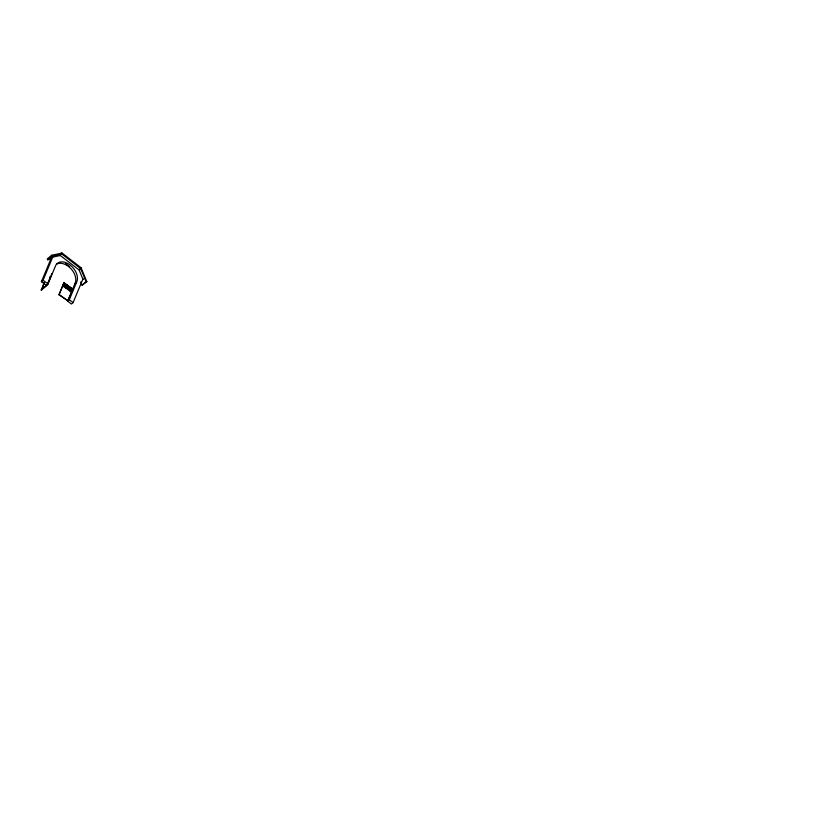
<?xml version="1.0" encoding="UTF-8"?>
<svg xmlns="http://www.w3.org/2000/svg" width="813" height="813" viewBox="0 0 813 813"><rect width="100%" height="100%" fill="white"/><g stroke="black" fill="none" stroke-linecap="round" stroke-linejoin="round"><path stroke-width="1.22" d="M59.003 294.804L63.932 282.792L72.977 289.215L68.109 300.912L59.003 294.804L63.881 282.924M62.926 285.414L63.058 286.074L64.207 283.158M63.932 282.792L72.672 289.621L68.363 299.967M63.058 286.074L62.865 285.373M63.312 286.257L64.461 283.341L63.902 285.637M63.648 285.454L64.461 283.341M63.566 286.43L64.725 283.524M63.821 286.613L64.979 283.707M64.329 286.979L65.497 284.083M66.016 284.448L65.091 287.517L66.28 284.631M65.345 287.7L66.534 284.814M65.853 288.056L67.052 285.18L66.117 288.239M67.052 285.18L67.113 285.841L67.316 285.363M46.382 285.353L41.433 281.674L51.046 258.575L48.434 259.144M41.433 281.674L43.069 280.261L52.682 257.162L50.294 259.225L47.682 259.794L47.276 258.991L51.595 255.262L62.083 253.077L81.036 267.731L86.839 281.664L82.032 285.211L80.711 281.908M51.88 273.483L47.5 284.875L41.382 290.15L44.359 282.111M41.382 290.15L44.176 283.442M47.682 283.554L50.477 276.837L49.928 276.745M41.097 289.946L48.018 283.94L55.254 266.552A13.679 9.136 49.2 0 1 69.888 264.855A13.679 9.136 49.2 0 1 76.524 282.365L69.288 299.763L67.652 301.176L71.463 304.011L73.099 302.599L82.875 279.123L79.105 269.946L59.39 254.794M50.081 257.731L59.796 255.597L60.152 254.743M59.796 255.597L62.083 253.077M64.075 286.796L65.243 283.889M64.583 287.152L65.762 284.265M65.599 287.883L66.798 284.997M67.57 285.546L66.625 288.605L67.835 285.729M67.073 288.361L68.089 285.922L66.879 288.778M68.607 286.288L67.642 289.326L67.591 288.727M67.896 289.499L69.125 286.654L68.15 289.682M68.404 289.865L69.908 287.202M70.162 287.385L69.166 290.404M69.42 290.587L70.68 287.751L69.674 290.769M69.928 290.952L71.198 288.127M70.182 291.125L71.463 288.31M70.457 291.318L71.727 288.503M70.711 291.501L71.991 288.686M72.245 288.869L71.219 291.857L72.509 289.052M79.847 269.896L79.105 269.946L81.036 267.731M68.129 300.017L74.887 283.778L76.524 282.365M68.089 285.922L68.129 286.562L68.353 286.105M69.125 286.654L69.146 287.284L69.39 286.837M69.644 287.019L69.654 287.65M70.426 287.568L69.908 287.822M70.68 287.751L70.944 287.944M47.682 259.794L52.012 256.065L61.737 253.93L80.68 268.585L86.087 281.715L82.032 285.211M60.03 254.235L61.321 253.128L61.737 253.93M80.68 268.585L81.432 268.534M82.875 279.113L83.627 279.072M86.087 281.715L86.839 281.664M59.064 294.499L68.109 300.912M65.579 263.656L69.644 266.684M43.069 280.261L48.018 283.94M69.288 299.763L73.099 302.599M51.595 255.262L52.012 256.065M56.737 264.073A13.679 9.136 49.2 0 1 70.995 268.747A13.679 9.136 49.2 0 1 74.887 283.778"/></g></svg>
